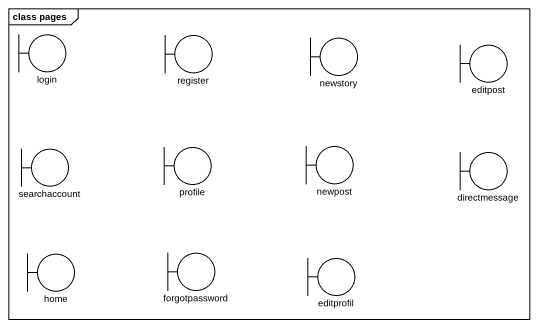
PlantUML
@startuml
mainframe class pages
boundary login
boundary register
boundary newstory
boundary editpost
boundary searchaccount
boundary profile
boundary newpost
boundary directmessage
boundary home
boundary forgotpassword
boundary editprofil
@enduml
